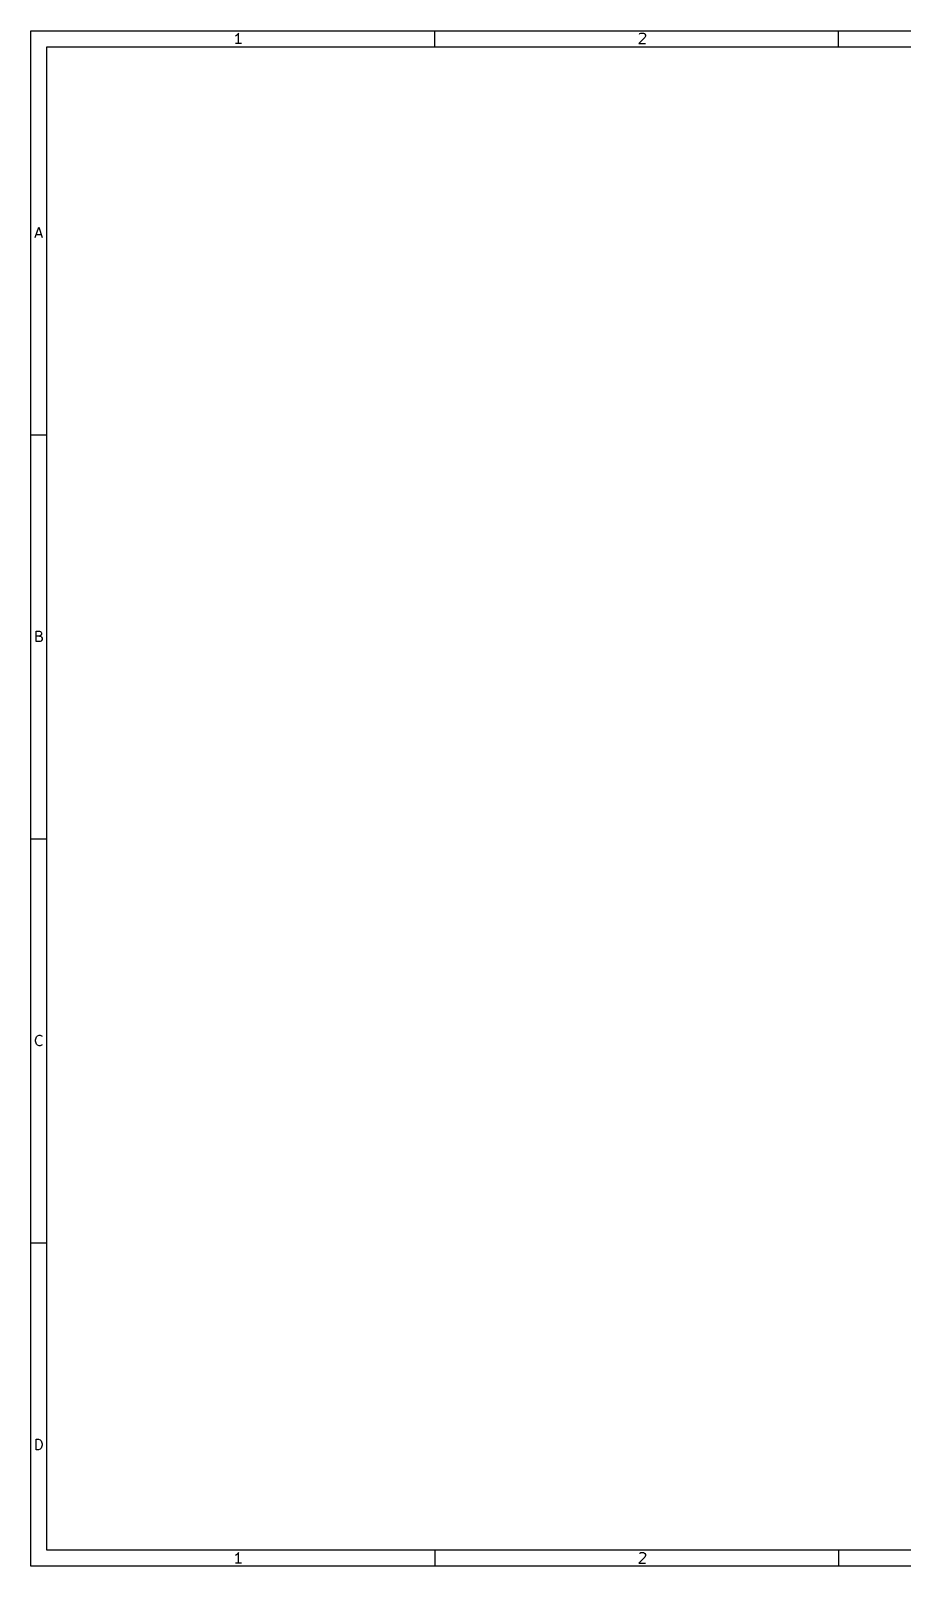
# Model space of a CAD drawing. Extents: x 0.4 to 11.3, y -7.9 to -0.4.
# Drawn here: x 0.39 to 4.64, y -7.87 to -0.39 of the extents above; entities that cross this region are included whole.
import ezdxf

# ---------------------------------------------------------------- set-up
doc = ezdxf.new("R2010")
doc.units = 0
doc.header["$MEASUREMENT"] = 0
doc.layers.add('RED2', color=1, linetype='CONTINUOUS')

msp = doc.modelspace()

# ---------------------------------------------------------------- linework, layer by layer
at = {"layer": 'RED2', "linetype": 'CONTINUOUS'}
for p, q in [((0.3937, -0.3937), (11.2993, -0.3937)), ((0.3937, -7.8743), (0.3937, -0.3937)), ((1.3965, -0.4174), (1.3916, -0.4199)), ((1.4013, -0.4126), (1.3965, -0.4174)), ((1.4062, -0.4053), (1.4013, -0.4126)), ((1.4062, -0.4564), (1.4062, -0.4053)), ((2.3622, -0.4724), (2.3622, -0.3937)), ((3.3869, -0.4272), (3.3576, -0.4564)), ((3.3601, -0.4101), (3.3625, -0.4077)), ((3.3625, -0.4077), (3.3674, -0.4053)), ((3.3674, -0.4053), (3.3796, -0.4053)), ((3.3796, -0.4053), (3.3845, -0.4077)), ((3.3845, -0.4077), (3.3869, -0.4101)), ((3.3869, -0.4101), (3.3893, -0.415)), ((3.3893, -0.4199), (3.3869, -0.4272)), ((3.3893, -0.415), (3.3893, -0.4199)), ((4.3307, -0.4724), (4.3307, -0.3937)), ((0.4724, -0.4724), (11.2206, -0.4724)), ((0.4724, -7.7956), (0.4724, -0.4724)), ((1.4208, -0.4564), (1.3916, -0.4564)), ((3.3576, -0.4564), (3.3893, -0.4564)), ((0.416, -1.4013), (0.4331, -1.3501)), ((0.4209, -1.3867), (0.4453, -1.3867)), ((0.4331, -1.3501), (0.4501, -1.4013)), ((0.3937, -2.3622), (0.4724, -2.3622)), ((0.4197, -3.3698), (0.4197, -3.3186)), ((0.4197, -3.3186), (0.4367, -3.3186)), ((0.4367, -3.343), (0.4197, -3.343)), ((0.4367, -3.3186), (0.4416, -3.3211)), ((0.4416, -3.3406), (0.4367, -3.343)), ((0.4367, -3.343), (0.444, -3.3455)), ((0.4416, -3.3211), (0.444, -3.3235)), ((0.444, -3.3381), (0.4416, -3.3406)), ((0.444, -3.3235), (0.4465, -3.3284)), ((0.4465, -3.3333), (0.444, -3.3381)), ((0.444, -3.3455), (0.4465, -3.3479)), ((0.4465, -3.365), (0.444, -3.3674)), ((0.4465, -3.3284), (0.4465, -3.3333)), ((0.4465, -3.3479), (0.4489, -3.3528)), ((0.4489, -3.3601), (0.4465, -3.365)), ((0.4489, -3.3528), (0.4489, -3.3601)), ((0.4392, -3.3698), (0.4197, -3.3698)), ((0.444, -3.3674), (0.4392, -3.3698)), ((0.3937, -4.3307), (0.4724, -4.3307)), ((0.4172, -5.3091), (0.4197, -5.2993)), ((0.4172, -5.3164), (0.4172, -5.3091)), ((0.4197, -5.2993), (0.4221, -5.2945)), ((0.4221, -5.2945), (0.427, -5.2896)), ((0.427, -5.2896), (0.4343, -5.2872)), ((0.4343, -5.2872), (0.4392, -5.2872)), ((0.4392, -5.2872), (0.4465, -5.2896)), ((0.4465, -5.2896), (0.4489, -5.292)), ((0.4197, -5.3261), (0.4172, -5.3164)), ((0.4221, -5.331), (0.4197, -5.3261)), ((0.427, -5.3359), (0.4221, -5.331)), ((0.4343, -5.3383), (0.427, -5.3359)), ((0.4392, -5.3383), (0.4343, -5.3383)), ((0.4465, -5.3359), (0.4392, -5.3383)), ((0.4489, -5.3335), (0.4465, -5.3359)), ((0.3937, -6.2992), (0.4724, -6.2992)), ((0.4197, -7.3068), (0.4197, -7.2557)), ((0.4197, -7.2557), (0.4319, -7.2557)), ((0.4319, -7.2557), (0.4392, -7.2581)), ((0.4319, -7.3068), (0.4197, -7.3068)), ((0.4392, -7.3044), (0.4319, -7.3068)), ((0.4392, -7.2581), (0.444, -7.263)), ((0.444, -7.2995), (0.4392, -7.3044)), ((0.444, -7.263), (0.4465, -7.2678)), ((0.4465, -7.2946), (0.444, -7.2995)), ((0.4465, -7.2678), (0.4489, -7.2776)), ((0.4489, -7.2849), (0.4465, -7.2946)), ((0.4489, -7.2776), (0.4489, -7.2849)), ((11.2206, -7.7956), (0.4724, -7.7956)), ((1.3965, -7.8193), (1.3916, -7.8217)), ((1.4013, -7.8144), (1.3965, -7.8193)), ((1.4062, -7.8071), (1.4013, -7.8144)), ((1.4062, -7.8583), (1.4062, -7.8071)), ((2.3622, -7.7956), (2.3622, -7.8743)), ((3.3869, -7.8291), (3.3576, -7.8583)), ((3.3601, -7.812), (3.3625, -7.8096)), ((3.3625, -7.8096), (3.3674, -7.8071)), ((3.3674, -7.8071), (3.3796, -7.8071)), ((3.3796, -7.8071), (3.3845, -7.8096)), ((3.3845, -7.8096), (3.3869, -7.812)), ((3.3869, -7.812), (3.3893, -7.8169)), ((3.3893, -7.8217), (3.3869, -7.8291)), ((3.3893, -7.8169), (3.3893, -7.8217)), ((4.3307, -7.7956), (4.3307, -7.8743)), ((11.2993, -7.8743), (0.3937, -7.8743)), ((1.4208, -7.8583), (1.3916, -7.8583)), ((3.3576, -7.8583), (3.3893, -7.8583))]:
    msp.add_line(p, q, dxfattribs=at)

doc.saveas('drawing.dxf')
